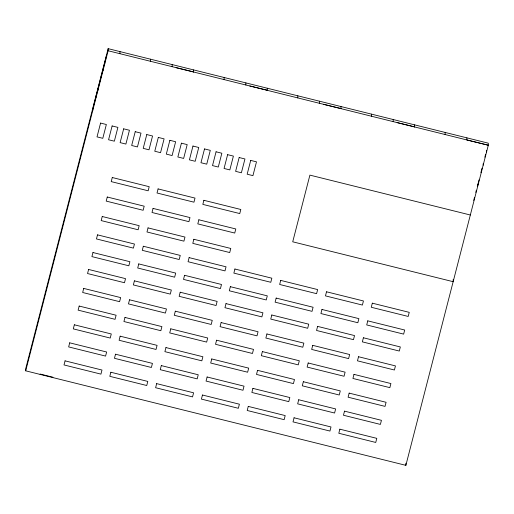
<?xml version="1.0" encoding="UTF-8"?>
<svg xmlns="http://www.w3.org/2000/svg" width="514" height="514" viewBox="0 0 514 514"><rect width="100%" height="100%" fill="white"/><g stroke="black" fill="none" stroke-linecap="round" stroke-linejoin="round"><path stroke-width="0.77" d="M25.7 370.825L25.706 368.731L108.139 48.657L488.3 143.175L488.294 145.269L405.861 465.343L25.7 370.825L108.133 50.758L108.139 48.657M92.803 110.279L92.809 108.859L106.411 56.052L106.404 57.472M94.499 103.68L94.505 102.26M96.202 97.075L96.208 95.655M97.904 90.477L97.904 89.057M99.6 83.878L99.607 82.452M101.303 77.273L101.309 75.854M103.006 70.675L103.006 69.255M104.702 64.07L104.708 62.65M119.929 53.694L119.942 51.593M150.454 61.282L150.461 59.181M172.177 66.679L172.184 64.578M193.605 72.005L193.611 69.91M224.123 79.593L224.13 77.498M245.846 84.996L245.859 82.895M267.274 90.323L267.286 88.222M297.799 97.911L297.805 95.81M319.522 103.314L319.528 101.213M340.949 108.64L340.955 106.539M371.468 116.228L371.474 114.127M393.191 121.625L393.204 119.531M405.861 465.343L405.867 463.242M414.618 126.958L414.631 124.857M445.143 134.546L445.15 132.445M453.168 279.59L453.155 281.691L292.723 241.805L309.903 175.12L470.336 215.006M466.873 137.842L466.866 139.962L488.294 145.186M476.362 191.593L476.369 190.174L475.803 192.371M478.065 184.989L478.071 183.569L477.313 186.505M481.464 171.785L481.47 170.365M483.166 165.187L483.166 163.767M486.565 151.983L486.572 150.563M40.124 374.417L40.221 374.057L52.871 377.205L52.781 377.559M473.722 200.441L474.48 197.504M478.258 182.836L479.016 179.9M480.905 172.569L482.036 168.168M484.869 157.162L485.627 154.232M176.148 67.668L193.605 71.921M249.823 85.986L267.274 90.239M323.492 104.297L340.949 108.557M397.168 122.615L414.618 126.874M108.133 50.758L488.294 145.269M100.571 123.077L97.017 136.885L102.794 138.317L106.353 124.51L100.571 123.077M112.123 125.949L108.563 139.757L114.346 141.189L117.899 127.382L112.123 125.949M123.668 128.821L120.115 142.622L125.891 144.061L129.451 130.254L123.668 128.821M65.066 360.854L64.012 364.94L100.937 374.121L101.99 370.035L65.066 360.854M69.705 342.825L68.651 346.911L105.582 356.093L106.636 352.006L69.705 342.825M74.35 324.79L73.296 328.883L110.227 338.064L111.281 333.971L74.35 324.79M79.175 306.048L78.122 310.141L115.052 319.322L116.106 315.23L79.175 306.048M83.718 288.412L82.664 292.498L119.595 301.679L120.649 297.593L83.718 288.412M88.601 269.458L87.547 273.544L124.478 282.726L125.532 278.639L88.601 269.458M92.963 252.528L91.91 256.614L128.841 265.796L129.894 261.71L92.963 252.528M97.512 234.853L96.459 238.939L133.389 248.121L134.443 244.034L97.512 234.853M102.241 216.503L101.187 220.59L138.118 229.771L139.172 225.685L102.241 216.503M107.259 197.01L106.205 201.102L143.136 210.284L144.19 206.191L107.259 197.01M112.277 177.523L111.223 181.615L148.154 190.797L149.208 186.704L112.277 177.523M135.221 131.693L131.668 145.494L137.444 146.933L140.997 133.126L135.221 131.693M146.773 134.565L143.213 148.366L148.996 149.805L152.549 135.998L146.773 134.565M158.318 137.431L154.765 151.238L160.541 152.677L164.101 138.87L158.318 137.431M169.871 140.303L166.311 154.11L172.094 155.549L175.647 141.742L169.871 140.303M110.863 372.239L109.81 376.332L146.741 385.513L147.794 381.42L110.863 372.239M115.509 354.21L114.455 358.297L151.386 367.478L152.44 363.392L115.509 354.21M120.147 336.175L119.1 340.268L156.025 349.449L157.078 345.357L120.147 336.175M124.979 317.434L123.925 321.526L160.856 330.708L161.91 326.615L124.979 317.434M129.522 299.797L128.468 303.89L165.399 313.071L166.452 308.978L129.522 299.797M134.405 280.843L133.351 284.929L170.282 294.111L171.329 290.024L134.405 280.843M138.761 263.913L137.707 268.006L174.638 277.187L175.692 273.095L138.761 263.913M143.316 246.238L142.262 250.331L179.193 259.512L180.247 255.419L143.316 246.238M148.038 227.888L146.985 231.975L183.916 241.156L184.969 237.07L148.038 227.888M153.056 208.401L152.003 212.488L188.934 221.669L189.987 217.583L153.056 208.401M158.081 188.908L157.027 193.001L193.958 202.182L195.005 198.089L158.081 188.908M181.416 143.175L177.863 156.982L183.639 158.421L187.199 144.614L181.416 143.175M192.968 146.047L189.415 159.854L195.191 161.287L198.745 147.486L192.968 146.047M204.521 148.919L200.961 162.726L206.744 164.159L210.297 150.358L204.521 148.919M216.066 151.791L212.513 165.598L218.289 167.031L221.849 153.23L216.066 151.791M156.661 383.624L155.607 387.717L192.538 396.898L193.592 392.805L156.661 383.624M161.306 365.595L160.252 369.688L197.183 378.869L198.237 374.777L161.306 365.595M165.951 347.567L164.898 351.653L201.829 360.834L202.882 356.748L165.951 347.567M170.776 328.825L169.723 332.911L206.654 342.093L207.707 338.006L170.776 328.825M175.319 311.182L174.265 315.275L211.196 324.456L212.25 320.363L175.319 311.182M180.202 292.228L179.148 296.321L216.079 305.502L217.133 301.41L180.202 292.228M184.565 275.298L183.511 279.391L220.442 288.572L221.489 284.48L184.565 275.298M189.113 257.623L188.06 261.716L224.991 270.897L226.044 266.805L189.113 257.623M193.842 239.273L192.789 243.366L229.719 252.547L230.773 248.455L193.842 239.273M198.86 219.786L197.806 223.873L234.737 233.054L235.791 228.968L198.86 219.786M203.878 200.299L202.824 204.386L239.755 213.567L240.809 209.481L203.878 200.299M227.618 154.663L224.059 168.47L229.842 169.903L233.395 156.095L227.618 154.663M239.164 157.535L235.611 171.342L241.387 172.775L244.947 158.967L239.164 157.535M250.716 160.407L247.163 174.207L252.939 175.647L256.492 161.839L250.716 160.407M202.465 395.015L201.411 399.102L238.342 408.283L239.395 404.197L202.465 395.015M207.11 376.98L206.056 381.073L242.987 390.254L244.034 386.162L207.11 376.98M211.749 358.952L210.695 363.038L247.626 372.22L248.68 368.133L211.749 358.952M216.58 340.21L215.527 344.296L252.458 353.478L253.505 349.391L216.58 340.21M221.123 322.567L220.069 326.66L257 335.841L258.054 331.748L221.123 322.567M226.006 303.613L224.952 307.706L261.877 316.887L262.93 312.795L226.006 303.613M230.362 286.683L229.308 290.776L266.239 299.958L267.293 295.865L230.362 286.683M234.917 269.015L233.864 273.101L270.788 282.282L271.842 278.196L234.917 269.015M248.262 406.401L247.208 410.487L284.139 419.668L285.193 415.582L248.262 406.401M252.907 388.372L251.854 392.458L288.784 401.64L289.838 397.553L252.907 388.372M257.553 370.337L256.499 374.43L293.43 383.611L294.483 379.518L257.553 370.337M262.378 351.595L261.324 355.688L298.255 364.869L299.309 360.777L262.378 351.595M266.92 333.959L265.866 338.045L302.797 347.226L303.851 343.14L266.92 333.959M271.803 314.998L270.749 319.091L307.68 328.273L308.734 324.18L271.803 314.998M276.166 298.075L275.112 302.161L312.037 311.343L313.09 307.256L276.166 298.075M280.715 280.4L279.661 284.486L316.592 293.667L317.646 289.581L280.715 280.4M294.066 417.786L293.012 421.878L329.943 431.06L330.997 426.967L294.066 417.786M298.711 399.757L297.657 403.843L334.582 413.025L335.636 408.938L298.711 399.757M303.35 381.722L302.296 385.815L339.227 394.996L340.281 390.903L303.35 381.722M308.182 362.98L307.128 367.073L344.052 376.254L345.106 372.162L308.182 362.98M312.724 345.344L311.67 349.43L348.601 358.611L349.649 354.525L312.724 345.344M317.601 326.39L316.547 330.476L353.478 339.658L354.531 335.571L317.601 326.39M321.963 309.46L320.909 313.553L357.84 322.734L358.894 318.641L321.963 309.46M326.512 291.785L325.465 295.878L362.389 305.059L363.443 300.966L326.512 291.785M339.863 429.171L338.81 433.263L375.74 442.445L376.794 438.352L339.863 429.171M344.509 411.142L343.455 415.235L380.386 424.416L381.439 420.324L344.509 411.142M349.154 393.114L348.1 397.2L385.031 406.381L386.085 402.295L349.154 393.114M353.979 374.372L352.925 378.458L389.856 387.64L390.91 383.553L353.979 374.372M358.521 356.729L357.468 360.822L394.399 370.003L395.452 365.91L358.521 356.729M363.404 337.775L362.351 341.861L399.282 351.043L400.335 346.956L363.404 337.775M367.761 320.845L366.713 324.938L403.638 334.119L404.691 330.027L367.761 320.845M372.316 303.17L371.262 307.263L408.193 316.444L409.247 312.351L372.316 303.17"/></g></svg>
